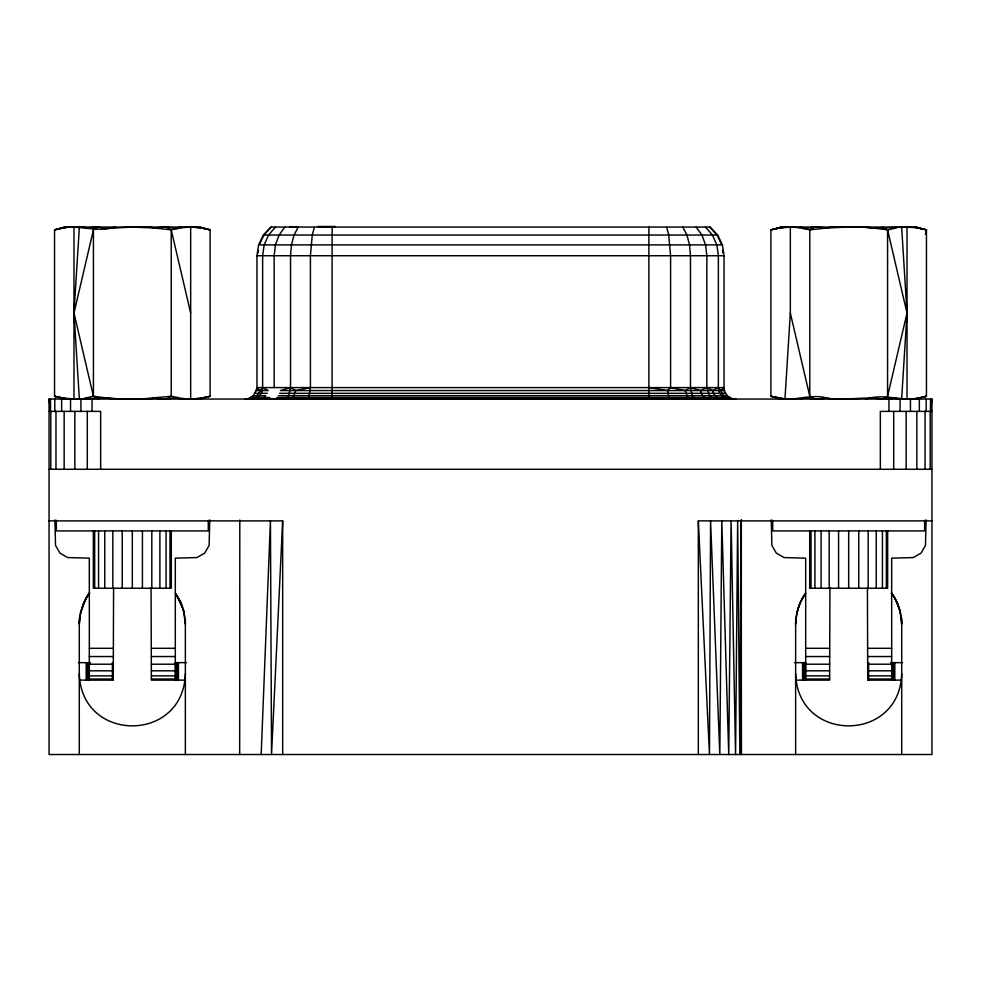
<?xml version="1.0" encoding="UTF-8"?>
<svg xmlns="http://www.w3.org/2000/svg" width="981" height="981" viewBox="0 0 981 981"><rect width="100%" height="100%" fill="white"/><g stroke="black" fill="none" stroke-linecap="round" stroke-linejoin="round"><path stroke-width="1.47" d="M239.671 754.512L239.805 520.016M314.423 227.065L312.265 235.035L310.413 255.734L310.413 387.593L308.77 397.526L307.985 398.666L245.225 399.059M261.179 754.512L270.425 520.886L271.541 754.512L282.675 520.886L49.05 520.886M780.717 227.653L770.894 229.861L779.613 227.96L790.33 227.065L790.33 313.062L784.972 398.826L770.894 396.263L770.894 229.861L781.317 227.065L916.046 227.065L926.456 229.861L926.456 396.263L916.046 399.059L926.456 396.263L917.738 398.163M80.442 613.113L79.289 624.088C79.927 613.064 82.625 602.003 89.32 593.039L83.839 602.616L80.442 613.113L86.402 597.564L89.774 593.174M805.278 594.278C798.841 602.714 795.885 613.53 795.64 624.088C796.351 613.554 798.62 602.849 804.947 594.179M931.496 403.166L931.95 399.059L49.05 399.059L49.05 754.512L931.95 754.512L931.95 399.059M257.206 390.561L257.598 387.593L253.306 395.699L248.181 398.666M113.588 587.644L113.256 680.127L79.461 680.127M185.36 673.677C183.472 743.23 81.178 743.23 79.289 673.677M829.938 587.644L829.619 680.127L795.824 680.127M901.711 673.677C899.822 743.23 797.528 743.23 795.64 673.677M258.003 253.024L258.408 250.314M275.453 227.065L268.561 235.035L264.147 244.894L262.638 255.734L262.638 387.593L268.218 390.561L256.262 390.561L256.961 387.593L256.961 255.734L258.592 244.894L263.362 235.035L270.83 227.065L710.17 227.065L717.638 235.035L722.408 244.894L724.039 255.734L724.039 387.593C723.99 393.835 729.521 399.267 735.775 399.059L731.777 398.666L734.695 399.059M310.413 387.593L295.747 390.561L293.184 397.526L290.45 399.059M200.283 227.653L210.106 229.861L201.387 227.96L190.67 227.065L182.086 227.641L171.221 229.861L153.759 227.96L132.325 227.065L104.403 228.548L98.64 227.065L93.428 229.861L73.98 313.062L79.351 398.826L84.685 399.059L84.709 398.163L93.428 396.263L114.887 399.059L143.067 398.826L171.221 396.263L182.086 398.482L190.67 399.059L201.387 398.163L210.106 396.263L210.106 229.861L199.683 227.065L64.954 227.065L54.544 229.861L54.544 396.263L64.954 399.059L54.544 396.263L63.262 398.163M780.717 398.458L770.894 396.263L781.317 399.059L779.613 398.163C795.652 401.609 811.299 393.246 827.241 398.163C845.548 401.008 864.396 396.128 882.36 399.059L887.572 396.263L907.02 313.062L901.649 227.285L896.315 227.065L896.291 227.96L887.572 229.861L866.113 227.065L848.675 227.065L827.241 227.96L809.779 229.861L798.914 227.641L790.33 227.065M925.414 234.312L926.456 229.861L913.74 227.065L920.975 228.548L916.046 227.065L917.738 227.96M796.793 613.113L800.189 602.616L805.683 593.039M254.827 398.666C259.56 397.207 262.614 392.437 262.638 387.593C258.861 391.983 256.764 399.414 249.517 399.059L267.641 398.666M259.806 243.668L263.95 235.035M298.212 227.065L294.079 235.035L291.443 244.894L290.535 255.734L290.535 387.593L288.696 395.699L285.863 398.666M284.846 227.065L279.094 235.035L275.416 244.894L274.153 255.734L274.153 387.593M264.87 234.042L271.345 227.065M670.379 399.059L668.968 397.526L667.644 390.561L670.587 387.593L670.587 255.734L668.735 235.035L666.577 227.065M272.853 399.059L732.488 398.666L731.483 399.059C726.529 399.022 722.188 395.282 720.986 390.561L724.039 387.593L256.961 387.593L260.014 390.561M670.587 387.593L685.253 390.561L690.465 387.593L700.618 390.561L706.847 387.593L712.782 390.561C714.278 399.892 724.358 399.328 731.483 399.059M143.067 398.826L149.762 399.059L153.759 398.163L166.01 399.059L171.221 396.263L171.221 229.861L166.01 227.065L153.759 227.96L149.762 227.065L143.067 227.285M837.933 227.285L831.238 227.065L827.241 227.96L814.99 227.065L809.779 229.861L809.779 396.263L814.99 399.059L827.241 398.163L831.238 399.059L837.933 398.826M712.782 390.561L718.362 387.593L718.362 255.734L716.853 244.894L712.439 235.035L705.547 227.065M200.283 398.458L210.106 396.263L199.683 399.059L201.387 398.163L196.028 398.826M63.262 227.96L64.954 227.065L54.544 229.861L61.815 228.266M65.408 227.641L67.26 227.065L60.025 228.548C78.541 223.938 96.42 233.184 114.887 227.065L115.169 227.641M915.592 398.482L913.74 399.059L920.975 397.563C902.459 402.185 884.58 392.94 866.113 399.059L865.831 398.482M199.683 399.059L204.624 397.563L200.59 398.249M798.914 227.641L801.048 227.065L804.297 228.548L814.99 227.065M182.086 398.482L179.952 399.059L176.703 397.563L166.01 399.059M69.026 399.059L60.025 397.563C78.406 400.677 96.886 397.035 115.169 398.482M915.592 227.641C898.878 226.501 882.373 228.708 865.831 227.641M781.759 227.641L776.376 228.548L781.317 227.065L779.613 227.96L784.972 227.285M196.028 227.285L201.387 227.96L199.683 227.065L204.624 228.548L199.241 227.641M258.923 399.059L263.742 397.526L265.728 395.699L253.306 395.699M246.305 399.059L249.223 398.666M722.077 399.059L690.55 399.059L687.816 397.526L685.253 390.561M98.64 227.065L84.709 227.96L84.685 227.065L79.351 227.285L73.98 313.062L93.428 396.263L98.64 399.059M882.36 399.059L896.291 398.163L896.315 399.059L901.649 398.826L907.02 313.062L887.572 229.861L882.36 227.065M332.118 398.666L307.985 398.666M317.93 226.488L335.122 226.488M263.362 235.035L717.638 235.035M258.592 244.894L722.408 244.894M256.961 255.734L724.039 255.734M724.432 390.561L280.382 390.561L290.535 387.593L295.747 390.561M255.121 393.32L267.261 393.32M279.61 393.32L725.572 393.32M278.371 395.699L727.375 395.699M250.94 397.526L269.763 397.526M276.752 397.526L729.741 397.526M49.05 411.382L100.651 411.382L100.651 469.286M931.95 411.382L880.349 411.382L880.349 469.286M49.05 469.286L931.95 469.286M698.325 754.512L698.325 520.886L931.95 520.886M89.32 648.306L113.256 648.306M151.381 648.306L175.317 648.306M805.683 648.306L829.619 648.306M867.744 648.306L891.68 648.306M89.32 656.534L113.256 656.534M151.381 656.534L175.317 656.534M805.683 656.534L829.619 656.534M867.744 656.534L891.68 656.534M78.419 662.641L90.436 662.641M113.256 662.641L112.386 662.641L112.386 680.127M175.317 662.641L186.525 662.641M794.475 662.641L805.683 662.641M867.744 662.641L868.614 662.641L868.614 680.127M890.564 662.641L902.581 662.641M89.32 664.211L113.256 664.211M151.381 664.211L175.317 664.211M805.683 664.211L829.619 664.211M867.744 664.211L891.68 664.211M89.32 670.808L113.256 670.808M151.381 670.808L175.317 670.808M805.683 670.808L829.619 670.808M867.744 670.808L891.68 670.808M89.32 675.86L113.256 675.86M151.381 675.86L175.317 675.86M805.683 675.86L829.619 675.86M867.744 675.86L891.68 675.86M89.32 679.036L113.256 679.036M151.381 679.036L175.317 679.036M805.683 679.036L829.619 679.036M867.744 679.036L891.68 679.036M185.176 680.127L151.381 680.127L151.062 587.644M901.539 680.127L867.744 680.127L867.412 587.644M166.01 227.065L176.703 228.548L179.952 227.065L182.086 227.641M814.99 399.059L804.297 397.563L801.048 399.059L798.914 398.482M648.882 387.593L667.644 390.561M780.41 398.249L776.376 397.563L781.317 399.059M708.147 399.059C703.806 398.801 701.341 394.411 700.618 390.561M919.185 228.266L926.456 229.861M54.544 396.263L64.55 398.703M726.173 398.666C721.44 397.207 718.386 392.437 718.362 387.593L720.986 390.561M713.359 398.666L709.422 395.699L706.847 387.593L706.847 255.734L705.584 244.894L701.905 235.035L696.154 227.065M695.137 398.666L692.304 395.699L690.465 387.593L690.465 255.734L689.557 244.894L686.921 235.035L682.788 227.065M709.655 227.065L716.13 234.042M891.226 593.174C898.559 601.647 901.331 613.1 901.711 624.088L899.896 610.354L894.598 597.564L891.68 593.039L897.161 602.616L900.558 613.113M175.722 594.278C182.515 602.567 184.943 613.579 185.36 624.088L183.545 610.354L176.053 594.179M175.317 593.039L180.811 602.616L184.207 613.113M717.05 235.035L721.194 243.668M790.33 313.062L809.779 396.263M171.221 229.861L190.67 313.062M722.592 250.314L722.997 253.024M723.402 387.593L723.794 390.561M49.05 399.059L49.504 403.166M698.325 520.886L709.459 754.512L710.575 520.886L719.821 754.512L721.795 520.886L728.736 754.512L731.09 520.886L735.566 754.512L737.663 520.886L739.858 754.512L740.974 520.886L741.329 754.512L741.329 520.016M741.195 520.016L741.329 754.512M930.491 399.059L930.491 411.382M930.196 411.382L930.196 469.286M926.187 399.059L926.187 411.382M926.076 519.881L925.488 545.399L921.036 553.112L913.323 557.564L891.68 558.152L891.68 680.127M925.034 411.382L925.034 469.286M924.642 520.359L924.642 530.917L772.709 530.917L772.709 520.359M919.356 399.059L919.356 411.382M916.843 411.382L916.843 469.286M910.454 399.059L910.454 411.382M907.02 227.065L907.02 399.059M906.15 411.382L906.15 469.286M901.711 617.956L901.711 754.512M900.08 399.059L900.08 411.382M894.807 662.641L894.807 680.127M893.703 411.382L893.703 469.286M893.519 662.641L893.519 680.127M892.526 662.641L892.526 680.127M891.888 662.641L891.888 680.127M888.958 399.059L888.958 411.382M887.572 229.861L887.572 396.263M887.658 530.917L887.658 588.244L809.693 588.244L809.693 530.917M886.333 530.917L886.333 588.244M882.434 530.917L882.434 588.244M876.241 530.917L876.241 588.244M868.173 530.917L868.173 588.244M867.964 662.641L867.964 680.127M858.767 530.917L858.767 588.244M848.675 530.917L848.675 588.244M838.583 530.917L838.583 588.244M829.178 530.917L829.178 588.244M821.109 530.917L821.109 588.244M814.917 530.917L814.917 588.244M811.017 530.917L811.017 588.244M805.683 680.127L805.683 558.152L784.027 557.564L776.314 553.112L771.863 545.399L771.274 519.881M805.462 662.641L805.462 680.127M804.837 662.641L804.837 680.127M803.844 662.641L803.844 680.127M802.556 662.641L802.556 680.127M795.64 620.299L795.64 754.512M648.882 227.065L648.882 399.059M332.118 227.065L332.118 399.059M296.826 227.065L289.665 227.065M282.675 520.886L282.675 754.512M209.726 519.881L209.137 545.399L204.686 553.112L196.973 557.564L175.317 558.152L175.317 680.127M208.291 520.359L208.291 530.917L56.358 530.917L56.358 520.359M190.67 227.065L190.67 399.059M185.36 620.299L185.36 754.512M178.444 662.641L178.444 680.127M177.156 662.641L177.156 680.127M176.163 662.641L176.163 680.127M175.538 662.641L175.538 680.127M171.307 530.917L171.307 588.244L93.342 588.244L93.342 530.917M169.983 530.917L169.983 588.244M166.083 530.917L166.083 588.244M159.891 530.917L159.891 588.244M151.822 530.917L151.822 588.244M142.417 530.917L142.417 588.244M132.325 530.917L132.325 588.244M122.233 530.917L122.233 588.244M113.036 662.641L113.036 680.127M112.827 530.917L112.827 588.244M104.759 530.917L104.759 588.244M98.566 530.917L98.566 588.244M94.667 530.917L94.667 588.244M93.428 229.861L93.428 396.263M92.042 399.059L92.042 411.382M89.32 680.127L89.32 558.152L67.677 557.564L59.964 553.112L55.512 545.399L54.924 519.881M89.112 662.641L89.112 680.127M88.474 662.641L88.474 680.127M87.481 662.641L87.481 680.127M87.297 411.382L87.297 469.286M86.193 662.641L86.193 680.127M80.92 399.059L80.92 411.382M79.289 617.956L79.289 754.512M74.85 411.382L74.85 469.286M73.98 227.065L73.98 399.059M70.546 399.059L70.546 411.382M64.157 411.382L64.157 469.286M61.644 399.059L61.644 411.382M55.966 411.382L55.966 469.286M54.813 399.059L54.813 411.382M50.804 411.382L50.804 469.286M50.509 399.059L50.509 411.382"/></g></svg>
